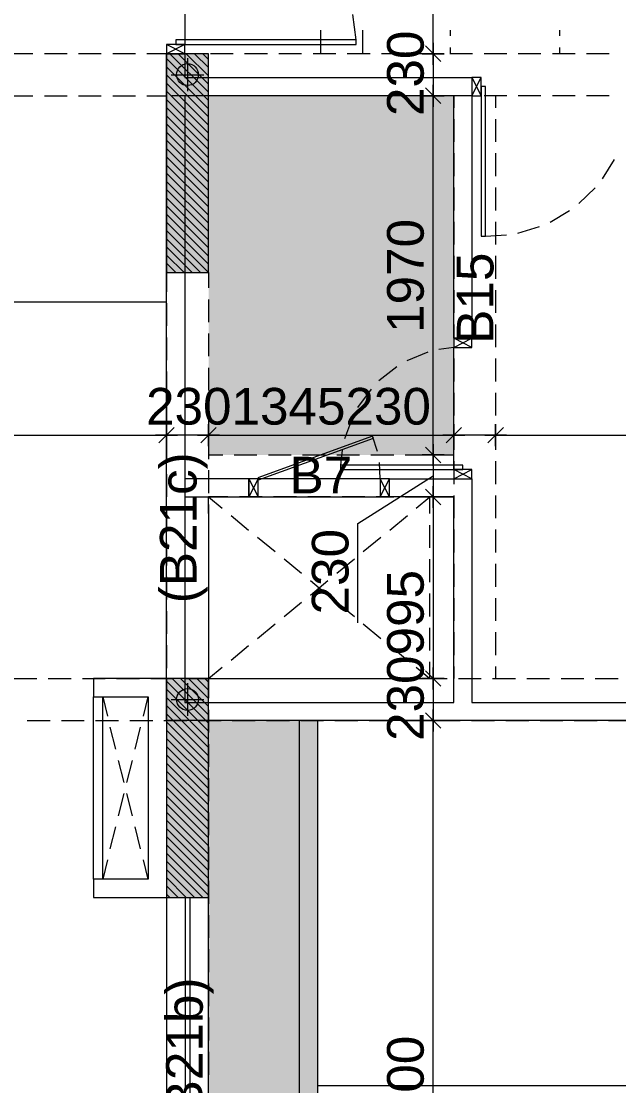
# Model space of a CAD drawing. Header units: millimetres. Extents: x -1303 to 98744, y -1303 to 90097.
# Drawn here: x 66082 to 69359, y 64031 to 69865 of the extents above; entities that cross this region are included whole.
import ezdxf

# ---------------------------------------------------------------- set-up
doc = ezdxf.new("R2010")
doc.units = ezdxf.units.MM
doc.layers.add('PDF_Geometry', color=7, linetype='Continuous')
doc.layers.add('PDF_Text', color=7, linetype='Continuous')
doc.layers.add('PDF_Solid Fills', color=192, linetype='Continuous', true_color=0xc2c0c0c0)
doc.styles.add('PDF ArialMT', font='arial.ttf')

msp = doc.modelspace()

# ---------------------------------------------------------------- linework, layer by layer
at = {"layer": 'PDF_Geometry', "color": 122, "lineweight": 0, "true_color": 0x00b88a}
for points in [[(68340.73921, 69726.97084), (68340.73921, 69707.50767), (68340.73921, 75612.11835), (68340.73921, 75592.64692)], [(68340.73921, 69687.19326), (68340.73921, 69456.99902)], [(68340.73921, 67507.13739), (68340.73921, 69437.53586), (68340.73921, 69417.22971)], [(62328.64726, 67596.84149), (62309.1841, 67596.84149), (66858.87363, 67596.84149), (66838.56334, 67596.84149)], [(67108.53103, 67596.84149), (66879.18391, 67596.84149)], [(67149.15159, 67596.84149), (67128.84131, 67596.84149), (68433.8318, 67596.84149), (68413.51739, 67596.84149)], [(68683.4892, 67596.84149), (68454.13795, 67596.84149)], [(68724.10977, 67596.84149), (68703.79535, 67596.84149), (73273.79516, 67596.84149), (73253.48901, 67596.84149)], [(68340.73921, 67467.35982), (68340.73921, 67276.94316)], [(67928.59128, 66568.59154), (67928.59128, 67112.76251), (68340.73921, 67372.57298)], [(68340.73921, 67237.16558), (68340.73921, 66282.54505), (68340.73921, 66302.00821)], [(68340.73921, 66262.23477), (68340.73921, 66032.04053)], [(68340.73921, 61972.35983), (68340.73921, 61952.04542), (68340.73921, 66012.57737), (68340.73921, 65992.26708)]]:
    msp.add_lwpolyline(points, dxfattribs=at)
at = {"layer": 'PDF_Geometry', "color": 9, "lineweight": 0, "true_color": 0xc0c0c0}
for points in [[(65708.75783, 70777.22119), (65579.27203, 70777.22119), (65579.27203, 68327.19351), (66879.18391, 68327.19351)], [(67117.84111, 70706.13726), (66979.04522, 70727.29467), (66979.04522, 69737.12804), (66879.18391, 69687.19326)], [(67918.43407, 69762.51693), (67901.50815, 69901.30456)], [(66979.04522, 69687.19326), (66879.18391, 69737.12804)], [(67331.10529, 67357.3413), (67381.03595, 67257.47999), (68051.30424, 67257.47999), (68101.23903, 67357.3413), (68554.00753, 67357.3413), (68554.00753, 66131.90596), (71793.62796, 66131.90596), (71793.62796, 66032.04053), (66879.18391, 66032.04053), (66879.18391, 69687.19326), (66979.04522, 69687.19326), (66979.04522, 69556.8686), (68554.00753, 69556.8686), (68554.00753, 68127.4709), (68454.13795, 68127.4709), (68454.13795, 69456.99902), (66979.04522, 69456.99902), (66979.04522, 66131.90596), (68454.13795, 66131.90596), (68454.13795, 67257.47999), (68101.23903, 67257.47999), (68101.23903, 67357.3413)], [(68554.00753, 69556.8686), (68603.93405, 69456.99902)], [(68554.00753, 69456.99902), (68603.93405, 69556.8686)], [(69269.12787, 69000.85029), (69335.13732, 69106.63733)], [(69139.63792, 68865.44289), (69229.35028, 68952.60976)], [(68982.23013, 68764.73034), (69089.7114, 68827.35956)], [(68805.3509, 68703.79535), (68924.68363, 68739.34145)], [(68628.47994, 68686.86942), (68743.57293, 68693.64641)], [(68554.00753, 68077.53611), (68454.13795, 68127.4709)], [(68454.13795, 68077.53611), (68554.00753, 68127.4709)], [(68311.11884, 68050.46125), (68196.01759, 68003.0637)], [(68554.00753, 67357.3413), (68454.13795, 67407.27195), (68454.13795, 68077.53611), (68372.05383, 68065.69292)], [(68141.85959, 67971.75322), (68043.68426, 67894.73943)], [(68000.52646, 67849.04026), (67926.89704, 67748.33183)], [(67898.12378, 67693.32257), (67854.96185, 67575.68409)], [(68035.2213, 67507.13739), (68008.98942, 67591.76702)], [(67842.26741, 67514.75324), (67833.80445, 67432.66084)], [(68101.23903, 67257.47999), (68051.30424, 67357.3413), (68046.22977, 67446.20241)], [(68454.13795, 67357.3413), (68554.00753, 67407.27195)], [(66979.04522, 67257.47999), (67331.10529, 67257.47999), (67331.10529, 67357.3413), (66979.04522, 67357.3413)], [(68051.30424, 67357.3413), (67381.03595, 67357.3413), (67331.10529, 67257.47999)], [(67108.53103, 67166.07752), (67108.53103, 67257.47999), (67184.69769, 67195.69789)], [(67216.00818, 67257.47999), (67108.53103, 67257.47999)], [(67403.8876, 67257.47999), (67278.6374, 67257.47999)], [(67591.76702, 67257.47999), (67466.51269, 67257.47999)], [(67778.79519, 67257.47999), (67653.54499, 67257.47999)], [(67966.67461, 67257.47999), (67841.42441, 67257.47999)], [(68153.70278, 67257.47999), (68028.45259, 67257.47999)], [(68323.81328, 67166.07752), (68323.81328, 67257.47999), (68216.33201, 67257.47999)], [(68248.48962, 67195.69789), (68323.81328, 67257.47999)], [(67232.9341, 67155.92444), (67329.41518, 67076.36929)], [(68102.925, 67076.36929), (68200.24907, 67155.92444)], [(67108.53103, 67103.45242), (67108.53103, 66978.20223)], [(68323.81328, 66978.20223), (68323.81328, 67103.45242)], [(67377.65158, 67036.59585), (67474.97565, 66957.88782)], [(67958.21165, 66957.88782), (68054.69273, 67036.59585)], [(67108.53103, 66916.42012), (67108.53103, 66791.16993)], [(67523.2162, 66918.11437), (67619.69314, 66839.40634)], [(67812.64704, 66839.40634), (67909.97111, 66918.11437)], [(68323.81328, 66791.16993), (68323.81328, 66916.42012)], [(67667.93368, 66799.63289), (67764.41063, 66720.08187)], [(67667.93368, 66720.08187), (67764.41063, 66799.63289)], [(67108.53103, 66728.54483), (67108.53103, 66603.2905)], [(68323.81328, 66603.2905), (68323.81328, 66728.54483)], [(67523.2162, 66601.60039), (67619.69314, 66680.30429)], [(67812.64704, 66680.30429), (67909.97111, 66601.60039)], [(67108.53103, 66540.66541), (67108.53103, 66416.25821)], [(67377.65158, 66482.2718), (67474.97565, 66561.82282)], [(67958.21165, 66561.82282), (68054.69273, 66482.2718)], [(68323.81328, 66416.25821), (68323.81328, 66540.66541)], [(67232.9341, 66363.79032), (67329.41518, 66443.34134)], [(68102.925, 66443.34134), (68200.24907, 66363.79032)], [(67108.53103, 66353.63311), (67108.53103, 66262.23477), (67216.00818, 66262.23477)], [(68216.33201, 66262.23477), (68323.81328, 66262.23477), (68323.81328, 66353.63311)], [(67108.53103, 66262.23477), (67184.69769, 66324.01274)], [(68248.48962, 66324.01274), (68323.81328, 66262.23477)], [(66879.18391, 66262.23477), (66478.88743, 66262.23477), (66478.88743, 66162.36933), (66778.47549, 66162.36933), (66778.47549, 65162.04963), (66478.88743, 65162.04963), (66478.88743, 65062.18419), (66879.18391, 65062.18419)], [(67278.6374, 66262.23477), (67403.8876, 66262.23477)], [(67466.51269, 66262.23477), (67591.76702, 66262.23477)], [(67653.54499, 66262.23477), (67778.79519, 66262.23477)], [(67841.42441, 66262.23477), (67966.67461, 66262.23477)], [(68028.45259, 66262.23477), (68153.70278, 66262.23477)], [(66478.88743, 65162.04963), (66478.88743, 66162.36933)], [(66555.0541, 65267.83666), (66528.81809, 65162.04963), (66528.81809, 66162.36933), (66555.0541, 66056.5823)], [(66752.23947, 66056.5823), (66778.47549, 66162.36933)], [(66600.75327, 65874.6286), (66570.28578, 65995.65145)], [(66706.54031, 65874.6286), (66737.00779, 65995.65145)], [(67608.69294, 61932.58226), (67608.69294, 66032.04053)], [(67708.55425, 61932.58226), (67708.55425, 66032.04053)], [(66646.45244, 65692.6749), (66615.98495, 65813.69775)], [(66661.68412, 65692.6749), (66692.15161, 65813.69775)], [(66615.98495, 65510.72121), (66646.45244, 65631.74405)], [(66692.15161, 65510.72121), (66661.68412, 65631.74405)], [(66570.28578, 65328.76751), (66600.75327, 65449.79036)], [(66737.00779, 65328.76751), (66706.54031, 65449.79036)], [(66778.47549, 65162.04963), (66752.23947, 65267.83666)], [(66981.58659, 65062.18419), (66981.58659, 62902.43861)], [(67006.12835, 65062.18419), (67006.12835, 62902.43861)], [(67708.55425, 64032.24412), (74623.6377, 64032.24412)]]:
    msp.add_lwpolyline(points, dxfattribs=at)
at = {"layer": 'PDF_Geometry', "color": 157, "lineweight": 0, "true_color": 0x3f5f7f}
for points in [[(67723.78593, 69815.83194), (67723.78593, 69687.19326)], [(67953.98017, 69815.83194), (67953.98017, 69687.19326)], [(66146.29052, 69687.19326), (66021.04033, 69687.19326)], [(66334.16995, 69687.19326), (66208.91562, 69687.19326)], [(66521.20225, 69687.19326), (66395.94792, 69687.19326)], [(66709.07754, 69687.19326), (66583.82735, 69687.19326)], [(66879.18391, 69687.19326), (66771.70264, 69687.19326)], [(67057.75325, 69687.19326), (66908.80428, 69687.19326)], [(67244.78555, 69687.19326), (67120.37835, 69687.19326)], [(67432.66084, 69687.19326), (67307.41065, 69687.19326)], [(67619.69314, 69687.19326), (67495.28594, 69687.19326)], [(67807.57256, 69687.19326), (67682.31824, 69687.19326)], [(67995.44785, 69687.19326), (67870.19767, 69687.19326)], [(68182.48016, 69687.19326), (68057.22996, 69687.19326)], [(68370.35958, 69687.19326), (68245.10939, 69687.19326)], [(68557.38775, 69687.19326), (68432.98054, 69687.19326)], [(68745.26717, 69687.19326), (68620.01698, 69687.19326)], [(68932.29534, 69687.19326), (68807.89641, 69687.19326)], [(69120.17477, 69687.19326), (68994.92457, 69687.19326)], [(69307.2112, 69687.19326), (69182.80399, 69687.19326)], [(66021.04033, 69456.99902), (66146.29052, 69456.99902)], [(66208.91562, 69456.99902), (66334.16995, 69456.99902)], [(66395.94792, 69456.99902), (66521.20225, 69456.99902)], [(66583.82735, 69456.99902), (66709.07754, 69456.99902)], [(66771.70264, 69456.99902), (66879.18391, 69456.99902)], [(67057.75325, 69456.99902), (66908.80428, 69456.99902)], [(67244.78555, 69456.99902), (67120.37835, 69456.99902)], [(67432.66084, 69456.99902), (67307.41065, 69456.99902)], [(67619.69314, 69456.99902), (67495.28594, 69456.99902)], [(67807.57256, 69456.99902), (67682.31824, 69456.99902)], [(67995.44785, 69456.99902), (67870.19767, 69456.99902)], [(68182.48016, 69456.99902), (68057.22996, 69456.99902)], [(68370.35958, 69456.99902), (68245.10939, 69456.99902)], [(68557.38775, 69456.99902), (68432.98054, 69456.99902)], [(68454.13795, 69456.99902), (68454.13795, 69390.98957)], [(68745.26717, 69456.99902), (68620.01698, 69456.99902)], [(68683.4892, 69456.99902), (68683.4892, 69390.98957)], [(68932.29534, 69456.99902), (68807.89641, 69456.99902)], [(69120.17477, 69456.99902), (68994.92457, 69456.99902)], [(69307.2112, 69456.99902), (69182.80399, 69456.99902)], [(68454.13795, 69328.36861), (68454.13795, 69203.9614)], [(68683.4892, 69328.36861), (68683.4892, 69203.9614)], [(68454.13795, 69141.33217), (68454.13795, 69016.08198)], [(68683.4892, 69141.33217), (68683.4892, 69016.08198)], [(68454.13795, 68953.45274), (68454.13795, 68828.20256)], [(68683.4892, 68953.45274), (68683.4892, 68828.20256)], [(68454.13795, 68766.42458), (68454.13795, 68641.17438)], [(68683.4892, 68766.42458), (68683.4892, 68641.17438)], [(68454.13795, 68578.54516), (68454.13795, 68453.29496)], [(68683.4892, 68578.54516), (68683.4892, 68453.29496)], [(66879.18391, 68487.14681), (66879.18391, 68382.20277)], [(67108.53103, 68487.14681), (67108.53103, 68403.36017)], [(68454.13795, 68390.66573), (68454.13795, 68266.2668)], [(68683.4892, 68390.66573), (68683.4892, 68266.2668)], [(67108.53103, 68340.73921), (67108.53103, 68216.33201)], [(66879.18391, 68319.5818), (66879.18391, 68195.1746)], [(67108.53103, 68153.70278), (67108.53103, 68028.45259)], [(68454.13795, 68203.63756), (68454.13795, 68078.38737)], [(68683.4892, 68203.63756), (68683.4892, 68078.38737)], [(66879.18391, 68132.54537), (66879.18391, 68007.29518)], [(68454.13795, 68015.75814), (68454.13795, 67891.35507)], [(68683.4892, 68015.75814), (68683.4892, 67891.35507)], [(66879.18391, 67944.67008), (66879.18391, 67819.41989)], [(67108.53103, 67965.82749), (67108.53103, 67841.42441)], [(68454.13795, 67828.72997), (68454.13795, 67703.47564)], [(68683.4892, 67828.72997), (68683.4892, 67703.47564)], [(66879.18391, 67757.63778), (66879.18391, 67632.38759)], [(67108.53103, 67778.79519), (67108.53103, 67653.54499)], [(68454.13795, 67640.85055), (68454.13795, 67516.44335)], [(68683.4892, 67640.85055), (68683.4892, 67516.44335)], [(66879.18391, 67569.76249), (66879.18391, 67444.50817)], [(67108.53103, 67590.9199), (67108.53103, 67465.66557)], [(67108.53103, 67487.6701), (67187.23492, 67487.6701)], [(67249.86003, 67487.6701), (67375.11435, 67487.6701)], [(67437.73945, 67487.6701), (67562.98964, 67487.6701)], [(67624.77175, 67487.6701), (67750.02194, 67487.6701)], [(67812.64704, 67487.6701), (67937.90137, 67487.6701)], [(67999.67934, 67487.6701), (68124.93366, 67487.6701)], [(68187.55463, 67487.6701), (68312.81309, 67487.6701)], [(68375.43406, 67487.6701), (68454.13795, 67487.6701)], [(68454.13795, 67453.81825), (68454.13795, 67328.56806)], [(68683.4892, 67453.81825), (68683.4892, 67328.56806)], [(67108.53103, 67403.8876), (67108.53103, 67278.6374)], [(66879.18391, 67381.88306), (66879.18391, 67257.47999)], [(67108.53103, 67257.47999), (67187.23492, 67257.47999)], [(67108.53103, 67216.00818), (67108.53103, 67090.75798)], [(67249.86003, 67257.47999), (67375.11435, 67257.47999)], [(67437.73945, 67257.47999), (67562.98964, 67257.47999)], [(67624.77175, 67257.47999), (67750.02194, 67257.47999)], [(67812.64704, 67257.47999), (67937.90137, 67257.47999)], [(67999.67934, 67257.47999), (68124.93366, 67257.47999)], [(68187.55463, 67257.47999), (68312.81309, 67257.47999)], [(68375.43406, 67257.47999), (68454.13795, 67257.47999)], [(68454.13795, 67265.94296), (68454.13795, 67140.68863)], [(68683.4892, 67265.94296), (68683.4892, 67140.68863)], [(66879.18391, 67194.85077), (66879.18391, 67069.60057)], [(68454.13795, 67078.91066), (68454.13795, 66953.65633)], [(68683.4892, 67078.91066), (68683.4892, 66953.65633)], [(66879.18391, 67006.97548), (66879.18391, 66882.56827)], [(67108.53103, 67028.13289), (67108.53103, 66903.72568)], [(68454.13795, 66891.03123), (68454.13795, 66765.78104)], [(68683.4892, 66891.03123), (68683.4892, 66765.78104)], [(66879.18391, 66819.94318), (66879.18391, 66694.69298)], [(67108.53103, 66841.10058), (67108.53103, 66715.85039)], [(68454.13795, 66703.15594), (68454.13795, 66578.74874)], [(68683.4892, 66703.15594), (68683.4892, 66578.74874)], [(66879.18391, 66632.06376), (66879.18391, 66507.66068)], [(67108.53103, 66653.22116), (67108.53103, 66528.81809)], [(68454.13795, 66516.12365), (68454.13795, 66390.86932)], [(68683.4892, 66516.12365), (68683.4892, 66390.86932)], [(67108.53103, 66466.19299), (67108.53103, 66340.93866)], [(66879.18391, 66445.03558), (66879.18391, 66319.78126)], [(68454.13795, 66328.24422), (68454.13795, 66262.23477)], [(68683.4892, 66328.24422), (68683.4892, 66262.23477)], [(66042.19774, 66262.23477), (66167.44793, 66262.23477)], [(66230.07303, 66262.23477), (66355.32736, 66262.23477)], [(66417.95245, 66262.23477), (66542.35965, 66262.23477)], [(66604.98475, 66262.23477), (66730.23494, 66262.23477)], [(66792.86004, 66262.23477), (66917.26725, 66262.23477)], [(66879.18391, 66257.15616), (66879.18391, 66131.90596)], [(66979.89234, 66262.23477), (67105.14667, 66262.23477)], [(67108.53103, 66278.31357), (67108.53103, 66153.90637)], [(67167.77177, 66262.23477), (67293.02196, 66262.23477)], [(67354.80406, 66262.23477), (67480.05426, 66262.23477)], [(67542.67935, 66262.23477), (67667.93368, 66262.23477)], [(67729.71166, 66262.23477), (67854.96185, 66262.23477)], [(67917.59108, 66262.23477), (68042.84127, 66262.23477)], [(68105.47051, 66262.23477), (68229.86944, 66262.23477)], [(68292.49867, 66262.23477), (68417.74887, 66262.23477)], [(68480.37809, 66262.23477), (68604.7853, 66262.23477)], [(68667.40627, 66262.23477), (68792.65645, 66262.23477)], [(68855.28569, 66262.23477), (68979.69289, 66262.23477)], [(69042.31385, 66262.23477), (69167.57232, 66262.23477)], [(69230.19328, 66262.23477), (69355.44347, 66262.23477)], [(66879.18391, 66070.12386), (66879.18391, 65944.87367)], [(67108.53103, 66091.28126), (67108.53103, 65966.03108)], [(66114.98004, 66032.04053), (66240.23024, 66032.04053)], [(66302.85533, 66032.04053), (66427.26254, 66032.04053)], [(66489.88763, 66032.04053), (66615.13783, 66032.04053)], [(66677.76705, 66032.04053), (66803.01725, 66032.04053)], [(66864.79523, 66032.04053), (66990.04955, 66032.04053)], [(67052.67465, 66032.04053), (67177.92484, 66032.04053)], [(67239.70695, 66032.04053), (67364.95714, 66032.04053)], [(67427.58224, 66032.04053), (67552.83657, 66032.04053)], [(67615.46166, 66032.04053), (67739.86886, 66032.04053)], [(67802.49397, 66032.04053), (67927.74415, 66032.04053)], [(67990.36926, 66032.04053), (68114.77646, 66032.04053)], [(68177.40569, 66032.04053), (68302.65588, 66032.04053)], [(68365.27684, 66032.04053), (68489.68405, 66032.04053)], [(68552.31328, 66032.04053), (68677.56347, 66032.04053)], [(68740.1927, 66032.04053), (68865.44289, 66032.04053)], [(68927.22087, 66032.04053), (69052.47107, 66032.04053)], [(69115.10029, 66032.04053), (69240.35049, 66032.04053)], [(69302.97972, 66032.04053), (69427.37865, 66032.04053)], [(66879.18391, 65882.24857), (66879.18391, 65756.99424)], [(67108.53103, 65903.40597), (67108.53103, 65778.15165)], [(67108.53103, 65716.37368), (67108.53103, 65591.11935)], [(66879.18391, 65694.36915), (66879.18391, 65569.96195)], [(67108.53103, 65528.49425), (67108.53103, 65403.24406)], [(66879.18391, 65507.33684), (66879.18391, 65382.08666)], [(66879.18391, 65319.46155), (66879.18391, 65195.05435)], [(67108.53103, 65340.61896), (67108.53103, 65216.21176)], [(66879.18391, 65132.42926), (66879.18391, 65007.17493)], [(67108.53103, 65153.58666), (67108.53103, 65028.33234)], [(66879.18391, 64944.54983), (66879.18391, 64820.14676)], [(67108.53103, 64965.70724), (67108.53103, 64841.30416)], [(67108.53103, 64778.67494), (67108.53103, 64653.42474)], [(66879.18391, 64757.51753), (66879.18391, 64632.26734)], [(67108.53103, 64590.79965), (67108.53103, 64466.39244)], [(66879.18391, 64569.64224), (66879.18391, 64444.38792)], [(66879.18391, 64382.60994), (66879.18391, 64257.35974)], [(67108.53103, 64403.76735), (67108.53103, 64278.51715)], [(66879.18391, 64194.73052), (66879.18391, 64069.48032)], [(67108.53103, 64215.88793), (67108.53103, 64090.63773)]]:
    msp.add_lwpolyline(points, dxfattribs=at)
at = {"layer": 'PDF_Geometry', "color": 180, "lineweight": 0, "true_color": 0x4f14ff}
for points in [[(68433.8318, 69815.83194), (68433.8318, 69784.51733)], [(69033.85089, 69815.83194), (69033.85089, 69784.51733)], [(68433.8318, 69721.89637), (68433.8318, 69687.19326)], [(69033.85089, 69721.89637), (69033.85089, 69687.19326)]]:
    msp.add_lwpolyline(points, dxfattribs=at)
at = {"layer": 'PDF_Geometry', "color": 9, "lineweight": 0, "true_color": 0xc0c0c0}
for points in [[(66879.18391, 69687.19326), (66979.04687, 69687.19326), (66979.04687, 69737.12474), (66879.18391, 69737.12474)], [(66929.11456, 69737.12804), (67918.43491, 69737.12804), (67918.43491, 69762.51693), (66929.11456, 69762.51693)], [(68554.00753, 69456.99902), (68603.93901, 69456.99902), (68603.93901, 69556.86198), (68554.00753, 69556.86198)], [(68603.93405, 68686.86942), (68628.47664, 68686.86942), (68628.47664, 69506.93052), (68603.93405, 69506.93052)], [(68454.13795, 68077.53611), (68554.00091, 68077.53611), (68554.00091, 68127.46759), (68454.13795, 68127.46759)], [(67383.57732, 67351.41558), (68013.22091, 67580.76269), (68008.98942, 67591.76702), (67379.34583, 67363.26703)], [(67833.80445, 67407.27195), (68504.07106, 67407.27195), (68504.07106, 67432.66084), (67833.80445, 67432.66084)], [(68454.13795, 67357.3413), (68554.00091, 67357.3413), (68554.00091, 67407.27278), (68454.13795, 67407.27278)], [(67331.10529, 67257.47999), (67381.03677, 67257.47999), (67381.03677, 67357.34295), (67331.10529, 67357.34295)], [(68051.30424, 67257.47999), (68101.23572, 67257.47999), (68101.23572, 67357.34295), (68051.30424, 67357.34295)], [(66879.18391, 61932.58226), (67108.5302, 61932.58226), (67108.5302, 66032.0413), (66879.18391, 66032.0413)]]:
    msp.add_lwpolyline(points, close=True, dxfattribs=at)
at = {"layer": 'PDF_Geometry', "color": 122, "lineweight": 0, "true_color": 0x00b88a}
for points in [[(68383.05402, 69644.87845), (68298.4244, 69729.50808)], [(68340.73921, 69627.10953), (68340.73921, 69747.28526)], [(68280.64722, 69687.19326), (68400.82294, 69687.19326)], [(68298.4244, 69499.31383), (68383.05402, 69414.68421)], [(68340.73921, 69517.09101), (68340.73921, 69396.91529)], [(68400.82294, 69456.99902), (68280.64722, 69456.99902)], [(66921.49873, 67639.15631), (66836.02198, 67553.68369)], [(66879.18391, 67536.75776), (66879.18391, 67656.92935)], [(67066.21622, 67553.68369), (67151.69296, 67639.15631)], [(67108.53103, 67656.92935), (67108.53103, 67536.75776)], [(68496.45276, 67639.15631), (68411.82314, 67553.68369)], [(68454.13795, 67536.75776), (68454.13795, 67656.92935)], [(68641.17438, 67553.68369), (68726.647, 67639.15631)], [(68683.4892, 67656.92935), (68683.4892, 67536.75776)], [(66939.27178, 67596.84149), (66819.09605, 67596.84149)], [(67048.44317, 67596.84149), (67168.61889, 67596.84149)], [(68514.22994, 67596.84149), (68394.05422, 67596.84149)], [(68624.24846, 67596.84149), (68743.57293, 67596.84149)], [(68298.4244, 67529.98491), (68383.05402, 67444.50817)], [(68340.73921, 67546.91084), (68340.73921, 67427.58224)], [(68400.82294, 67487.6701), (68280.64722, 67487.6701)], [(68298.4244, 67299.79481), (68383.05402, 67215.16518)], [(68340.73921, 67317.56373), (68340.73921, 67197.39214)], [(68400.82294, 67257.47999), (68280.64722, 67257.47999)], [(68383.05402, 66219.91995), (68298.4244, 66304.54958)], [(68340.73921, 66202.1469), (68340.73921, 66322.32262)], [(68280.64722, 66262.23477), (68400.82294, 66262.23477)], [(68298.4244, 66074.35534), (68383.05402, 65989.72571)], [(68340.73921, 66092.12839), (68340.73921, 65971.95267)], [(68400.82294, 66032.04053), (68280.64722, 66032.04053)]]:
    msp.add_lwpolyline(points, close=True, dxfattribs=at)
at = {"layer": 'PDF_Geometry', "color": 5, "lineweight": 0}
for points in [[(66879.18391, 68487.14681), (67108.5302, 68487.14681), (67108.5302, 69687.19494), (66879.18391, 69687.19494)], [(66879.18391, 68487.14681), (67108.5302, 68487.14681), (67108.5302, 69687.19494), (66879.18391, 69687.19494)], [(66879.18391, 65062.18419), (67108.5302, 65062.18419), (67108.5302, 66262.23231), (66879.18391, 66262.23231)], [(66879.18391, 65062.18419), (67108.5302, 65062.18419), (67108.5302, 66262.23231), (66879.18391, 66262.23231)]]:
    msp.add_lwpolyline(points, close=True, dxfattribs=at)
at = {"layer": 'PDF_Geometry', "lineweight": 0}
for points in [[(66897.80408, 69687.19326), (67108.53103, 69475.6192)], [(66942.65613, 69687.19326), (67108.53103, 69520.47124)], [(66987.50819, 69687.19326), (67108.53103, 69566.17455)], [(67032.36437, 69687.19326), (67108.53103, 69611.0266)], [(67077.21641, 69687.19326), (67108.53103, 69655.87864)], [(68355.97089, 69687.19326), (68355.97089, 69687.19326)], [(68355.97089, 69687.19326), (68355.97089, 69687.19326)], [(68433.8318, 69687.19326), (68433.8318, 69687.19326)], [(68433.8318, 69687.19326), (68433.8318, 69687.19326)], [(66879.18391, 69660.96138), (67108.53103, 69430.76715)], [(66879.18391, 69616.10934), (67108.53103, 69385.91509)], [(66879.18391, 69571.24902), (67108.53103, 69341.06305)], [(66879.18391, 69526.39697), (67108.53103, 69296.20273)], [(66879.18391, 69481.54492), (67108.53103, 69251.35069)], [(66879.18391, 69436.69287), (67108.53103, 69206.49864)], [(68355.97089, 69456.99902), (68355.97089, 69456.99902)], [(68355.97089, 69456.99902), (68355.97089, 69456.99902)], [(68433.8318, 69456.99902), (68433.8318, 69456.99902)], [(68433.8318, 69456.99902), (68433.8318, 69456.99902)], [(66879.18391, 69391.84083), (67108.53103, 69161.64658)], [(66879.18391, 69346.98051), (67108.53103, 69116.79454)], [(66879.18391, 69302.12846), (67108.53103, 69071.93422)], [(66879.18391, 69257.27641), (67108.53103, 69027.08218)], [(66879.18391, 69212.42436), (67108.53103, 68982.23013)], [(66879.18391, 69167.57232), (67108.53103, 68937.37807)], [(66879.18391, 69121.86901), (67108.53103, 68892.52603)], [(66879.18391, 69077.01696), (67108.53103, 68847.66571)], [(66879.18391, 69032.16491), (67108.53103, 68802.81367)], [(66879.18391, 68987.30459), (67108.53103, 68757.96162)], [(66879.18391, 68942.45255), (67108.53103, 68712.25831)], [(66879.18391, 68897.6005), (67108.53103, 68667.40627)], [(66879.18391, 68852.74845), (67108.53103, 68622.55421)], [(66879.18391, 68807.89641), (67108.53103, 68577.70216)], [(66879.18391, 68763.03609), (67108.53103, 68532.85012)], [(66879.18391, 68718.18404), (67108.53103, 68487.9898)], [(66879.18391, 68673.33199), (67064.52197, 68487.14681)], [(66879.18391, 68628.47994), (67019.66992, 68487.14681)], [(66879.18391, 68583.6279), (66974.81374, 68487.14681)], [(66879.18391, 68538.76758), (66929.96169, 68487.14681)], [(66879.18391, 68493.91553), (66885.10964, 68487.14681)], [(66879.18391, 67596.84149), (66879.18391, 67596.84149)], [(66879.18391, 67596.84149), (66879.18391, 67596.84149)], [(67108.53103, 67596.84149), (67108.53103, 67596.84149)], [(67108.53103, 67596.84149), (67108.53103, 67596.84149)], [(68454.13795, 67596.84149), (68454.13795, 67596.84149)], [(68454.13795, 67596.84149), (68454.13795, 67596.84149)], [(68683.4892, 67596.84149), (68683.4892, 67596.84149)], [(68683.4892, 67596.84149), (68683.4892, 67596.84149)], [(68366.1281, 67487.6701), (68366.1281, 67487.6701)], [(68366.1281, 67487.6701), (68366.1281, 67487.6701)], [(68454.13795, 67487.6701), (68454.13795, 67487.6701)], [(68454.13795, 67487.6701), (68454.13795, 67487.6701)], [(68366.1281, 67257.47999), (68366.1281, 67257.47999)], [(68366.1281, 67257.47999), (68366.1281, 67257.47999)], [(68454.13795, 67257.47999), (68454.13795, 67257.47999)], [(68454.13795, 67257.47999), (68454.13795, 67257.47999)], [(66879.18391, 66248.6932), (67108.53103, 66018.49896)], [(66909.65141, 66262.23477), (67108.53103, 66063.35515)], [(66955.35058, 66262.23477), (67108.53103, 66108.20719)], [(67000.20263, 66262.23477), (67108.53103, 66153.06337)], [(67045.05881, 66262.23477), (67108.53103, 66197.91542)], [(67089.91085, 66262.23477), (67108.53103, 66242.76747)], [(68366.1281, 66262.23477), (68366.1281, 66262.23477)], [(68366.1281, 66262.23477), (68366.1281, 66262.23477)], [(68454.13795, 66262.23477), (68454.13795, 66262.23477)], [(68454.13795, 66262.23477), (68454.13795, 66262.23477)], [(66879.18391, 66203.84115), (67108.53103, 65973.64691)], [(66879.18391, 66158.98497), (67108.53103, 65928.79486)], [(66879.18391, 66114.13292), (67108.53103, 65883.93868)], [(66879.18391, 66069.27674), (67108.53103, 65839.08664)], [(66879.18391, 66024.42469), (67108.53103, 65794.23046)], [(68366.1281, 66032.04053), (68366.1281, 66032.04053)], [(68366.1281, 66032.04053), (68366.1281, 66032.04053)], [(68454.13795, 66032.04053), (68454.13795, 66032.04053)], [(68454.13795, 66032.04053), (68454.13795, 66032.04053)], [(66879.18391, 65979.57264), (67108.53103, 65749.3784)], [(66879.18391, 65933.86934), (67108.53103, 65704.52635)], [(66879.18391, 65889.01729), (67108.53103, 65659.67017)], [(66879.18391, 65844.16524), (67108.53103, 65614.81813)], [(66879.18391, 65799.30905), (67108.53103, 65569.96195)], [(66879.18391, 65754.45701), (67108.53103, 65524.26277)], [(66879.18391, 65709.60083), (67108.53103, 65479.41073)], [(66879.18391, 65664.74878), (67108.53103, 65434.55454)], [(66879.18391, 65619.89673), (67108.53103, 65389.70249)], [(66879.18391, 65575.04054), (67108.53103, 65344.85044)], [(66879.18391, 65530.1885), (67108.53103, 65299.99426)], [(66879.18391, 65485.33232), (67108.53103, 65255.14222)], [(66879.18391, 65440.48027), (67108.53103, 65210.28603)], [(66879.18391, 65395.62822), (67108.53103, 65165.43398)], [(66879.18391, 65350.77203), (67108.53103, 65120.58193)], [(66879.18391, 65305.91999), (67108.53103, 65075.72575)], [(66879.18391, 65261.06381), (67077.21641, 65062.18419)], [(66879.18391, 65216.21176), (67032.36437, 65062.18419)], [(66879.18391, 65171.35971), (66987.50819, 65062.18419)], [(66879.18391, 65125.65641), (66942.65613, 65062.18419)], [(66879.18391, 65080.80436), (66897.80408, 65062.18419)]]:
    msp.add_lwpolyline(points, dxfattribs=at)
at = {"layer": 'PDF_Geometry', "color": 20, "lineweight": 0, "true_color": 0xff4405}
for points in [[(66993.43391, 69662.65563), (66993.43391, 69482.38791)], [(66903.72568, 69572.10027), (67083.98926, 69572.10027)], [(66993.43391, 66237.693), (66993.43391, 66057.42941)], [(66903.72568, 66147.13765), (67083.98926, 66147.13765)]]:
    msp.add_lwpolyline(points, dxfattribs=at)
for centre, radius in [((66994.26989, 69572.70484), 59.99407), ((66994.28135, 66147.71649), 60.00554)]:
    msp.add_circle(centre, radius, dxfattribs=at)
at = {"layer": 'PDF_Geometry', "color": 7, "lineweight": 0, "true_color": 0xffffff}
for centre, radius in [((66994.26312, 69572.70911), 59.98731), ((66994.28734, 66147.72226), 60.01152)]:
    msp.add_circle(centre, radius, dxfattribs=at)
at = {"layer": 'PDF_Solid Fills', "lineweight": 0}
for points in [[(67109.29137, 68487.74187), (66879.26656, 68487.74187), (67109.29137, 69687.70567), (66879.26656, 69687.70567)], [(67109.29137, 65062.69246), (66879.26656, 65062.69246), (67109.29137, 66262.74304), (66879.26656, 66262.74304)]]:
    msp.add_solid(points, dxfattribs=at)
at = {"layer": 'PDF_Solid Fills', "color": 43, "lineweight": 0, "true_color": 0x00007f}
msp.add_solid([(68454.31151, 67487.6701), (68454.31151, 69457.67673), (67109.29137, 67487.6701), (67109.29137, 69457.67673)], dxfattribs=at)
at = {"layer": 'PDF_Solid Fills', "color": 254, "lineweight": 0, "true_color": 0x00007f}
msp.add_solid([(67709.3146, 66032.71822), (67709.3146, 61932.75169), (67109.29137, 66032.71822), (67109.29137, 61932.75169)], dxfattribs=at)

# ---------------------------------------------------------------- texts
at = {"layer": 'PDF_Text', "char_height": 201.084641, "attachment_point": 4, "rotation": 90, "style": 'PDF ArialMT'}
for s, insert in [('230', (68190.28666, 69345.3842)), ('1970', (68190.28666, 68156.63498)), ('230', (67777.96045, 66613.51318)), ('230995', (68190.28666, 65920.24329)), ('4100', (68190.28666, 63679.85689))]:
    msp.add_mtext(s, dxfattribs=dict(at, insert=insert))
at = {"layer": 'PDF_Text', "color": 6, "char_height": 201.084641, "attachment_point": 4, "rotation": 90, "style": 'PDF ArialMT'}
for s, insert in [('B15', (68572.83754, 68097.20914)), ('(B21c)', (66973.53131, 66675.0483)), ('(B21b)', (67007.40469, 63780.49985))]:
    msp.add_mtext(s, dxfattribs=dict(at, insert=insert))
at = {"layer": 'PDF_Text', "insert": (66766.84088, 67753.38944), "char_height": 201.084641, "attachment_point": 4, "style": 'PDF ArialMT'}
msp.add_mtext('2301345230', dxfattribs=at)
at = {"layer": 'PDF_Text', "color": 6, "insert": (67553.54343, 67377.62702), "char_height": 201.084641, "attachment_point": 4, "style": 'PDF ArialMT'}
msp.add_mtext('B7', dxfattribs=at)

doc.saveas('drawing.dxf')
